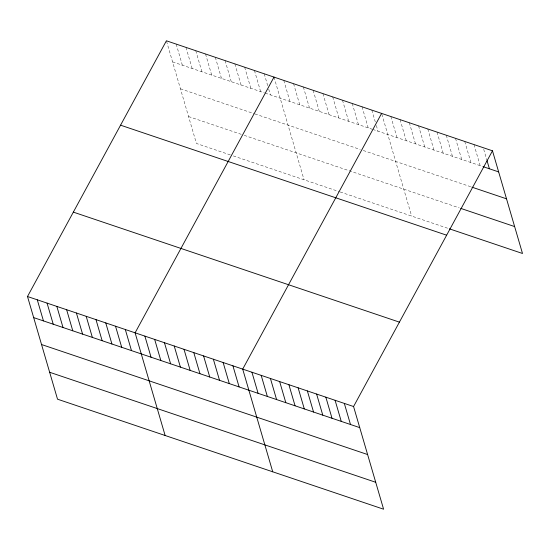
<?xml version="1.0" encoding="UTF-8"?>
<svg xmlns="http://www.w3.org/2000/svg" width="550" height="550" viewBox="0 0 550 550"><rect width="100%" height="100%" fill="white"/><g stroke="black" fill="none" stroke-linecap="round" stroke-linejoin="round"><path stroke-width="0.41" stroke-dasharray="2.75 2.06" d="M172.576 61.889L264.378 92.861M265.127 93.115L371.979 129.167M372.728 129.415L482.474 166.444M180.448 88.811L254.189 113.692M254.946 113.946L360.284 149.49M363.296 150.501L471.103 186.876M188.561 116.552L241.237 134.324M244.241 135.341L459.195 207.859M230.299 154.901L196.433 143.474L166.409 40.796M233.303 155.918L339.405 191.709M340.154 191.964L448.594 228.553M483.711 149.311L486.791 159.858M473.997 144.574L480.164 165.667M464.757 141.453L470.924 162.546M455.517 138.339L461.691 159.431M446.284 135.224L452.451 156.317M437.044 132.103L443.211 153.196M427.804 128.989L433.971 150.081M418.564 125.868L424.731 146.967M409.331 122.753L415.498 143.846M400.091 119.639L406.257 140.731M390.851 116.517L397.018 137.61M381.851 114.214L411.641 216.081M371.828 110.103L375.389 122.272M376.337 125.517L378.001 131.196M362.051 106.803L368.218 127.896M352.268 103.503L358.435 124.596M342.485 100.203L348.652 121.296M332.702 96.903L338.869 117.996M322.919 93.603L329.086 114.696M313.136 90.303L319.309 111.396M303.359 87.003L309.526 108.096M293.576 83.696L299.743 104.796M283.793 80.396L289.96 101.489M274.01 77.096L304.04 179.781M264.227 73.796L267.788 85.965M268.737 89.21L270.394 94.889M254.444 70.496L260.618 91.589M244.667 67.196L250.834 88.289M234.884 63.896L241.051 84.989M225.101 60.596L231.268 81.689M215.318 57.296L221.485 78.389M205.535 53.996L211.702 75.089M195.752 50.696L201.926 71.789M185.976 47.396L192.143 68.489M176.192 44.096L182.359 65.189"/><path stroke-width="0.82" d="M492.477 150.81L353.567 406.526L383.591 509.204L57.523 399.19L27.5 296.512L166.409 40.796L492.477 150.81L522.5 253.488L449.364 228.814M274.01 77.096L135.101 332.819L165.131 435.497M381.611 113.403L242.701 369.119L272.731 471.804M483.244 166.705L498.644 171.903M471.873 187.137L506.516 198.825M460.735 208.381L514.628 226.566M120.567 125.18L446.634 235.194M73.343 212.128L399.403 322.135M27.5 296.512L353.567 406.526M33.667 317.604L359.734 427.618M41.539 344.527L367.606 454.541M49.651 372.268L375.719 482.281M487.032 160.669L489.404 168.781M344.327 403.404L350.494 424.497M335.087 400.29L341.254 421.382M325.847 397.176L332.014 418.268M316.607 394.054L322.781 415.147M307.374 390.94L313.541 412.033M298.134 387.826L304.301 408.918M288.894 384.704L295.061 405.797M279.654 381.59L285.821 402.683M270.421 378.469L276.588 399.561M261.181 375.354L267.348 396.447M251.941 372.24L258.108 393.332M232.918 365.819L239.092 386.911M223.142 362.519L229.309 383.611M213.359 359.219L219.526 380.311M203.576 355.919L209.742 377.011M193.792 352.619L199.959 373.711M184.009 349.319L190.176 370.411M174.226 346.019L180.4 367.111M164.45 342.719L170.617 363.811M154.667 339.419L160.834 360.511M144.884 336.119L151.051 357.211M125.317 329.519L131.484 350.611M115.534 326.219L121.708 347.311M105.758 322.919L111.925 344.011M95.975 319.612L102.142 340.704M86.192 316.312L92.359 337.404M76.409 313.012L82.576 334.104M66.626 309.712L72.792 330.804M56.843 306.412L63.016 327.504M47.066 303.112L53.233 324.204M37.283 299.812L43.45 320.904"/></g></svg>
